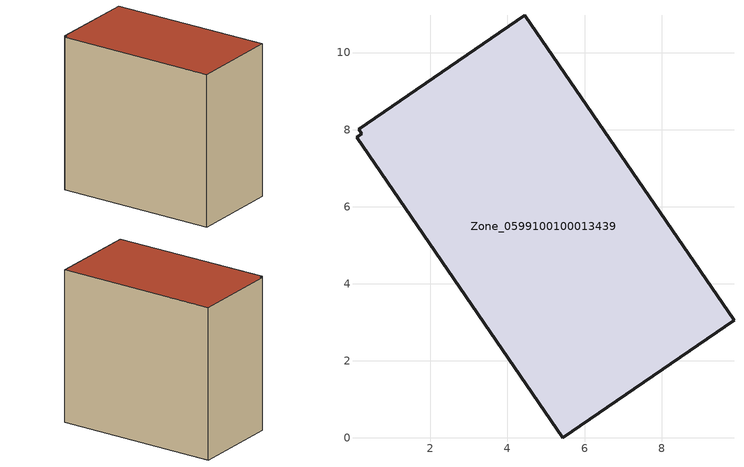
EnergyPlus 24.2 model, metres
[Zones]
Zone_0599100100013439
 floor ground (C_G): 0.22,7.89 0.14,8.01 4.45,10.97 9.88,3.05 5.43,0 0.08,7.8 z0
 wall outside (C_F): 5.43,0 9.88,3.05 4.45,10.97 0.14,8.01 0.22,7.89 0.08,7.8 5.43,0 z0:9.05
 roof outside (C_R): 0.14,8.01 0.22,7.89 0.08,7.8 5.43,0 9.88,3.05 4.45,10.97 z9.05
[BUILDING]
Pand.0599100100013439: North Axis=0; Terrain=City; Loads Convergence Tolerance Value=0.04; Temperature Convergence Tolerance Value=0.4; Solar Distribution=FullExterior; Maximum Number of Warmup Days=25; Minimum Number of Warmup Days=1
[Site:Location]
Rotterdam.The.Hague.AP_ZH_NLD Design_Conditions: Latitude=51.96; Longitude=4.45; Time Zone=1; Elevation=-4.5
[SITE:GROUNDTEMPERATURE:BUILDINGSURFACE]
18, 18, 18, 18, 18, 18, 18, 18, 18, 18, 18, 18
[MATERIAL] Thermal Absorptance=0.9; Solar Absorptance=0.7; Visible Absorptance=0.7
Name | Roughness | Thickness | Conductivity | Density | Specific Heat
G.TI.2015-2018 | MediumSmooth | 0.15 | 0.0428571 | 540 | 1210
F.TI.2015-2018 | Rough | 0.3 | 0.0666667 | 1920 | 840
R.TI.2015-2018 | MediumRough | 0.2 | 0.0333333 | 1500 | 1000
[CONSTRUCTION]
C_G: G.TI.2015-2018
C_F: F.TI.2015-2018
C_R: R.TI.2015-2018
[ZONE]
Zone_0599100100013439: Type=1; Multiplier=1; Ceiling Height=Autocalculate; Volume=Autocalculate; Floor Area=autocalculate; Part of Total Floor Area=Yes
[ZONEINFILTRATION:DESIGNFLOWRATE]
Infil_Zone_0599100100013439: Zone or ZoneList or Space or SpaceList=Zone_0599100100013439; Schedule=AlwaysOn; Design Flow Rate Calculation Method=Flow/Area; Flow Rate per Floor Area=0.0015; Constant Term Coefficient=1; Temperature Term Coefficient=0; Velocity Term Coefficient=0; Velocity Squared Term Coefficient=0
[HVACTEMPLATE:ZONE:IDEALLOADSAIRSYSTEM]
Zone_0599100100013439: Maximum Heating Supply Air Temperature=50; Minimum Cooling Supply Air Temperature=13; Maximum Heating Supply Air Humidity Ratio=0.0156; Minimum Cooling Supply Air Humidity Ratio=0.0077; Heating Limit=NoLimit; Cooling Limit=NoLimit; Dehumidification Control Type=ConstantSensibleHeatRatio; Cooling Sensible Heat Ratio=0.7; Dehumidification Setpoint=60; Humidification Control Type=None; Humidification Setpoint=30; Outdoor Air Method=None; Outdoor Air Flow Rate per Person=0.00944; Outdoor Air Flow Rate per Zone Floor Area=0; Outdoor Air Flow Rate per Zone=0; Demand Controlled Ventilation Type=None; Outdoor Air Economizer Type=NoEconomizer; Heat Recovery Type=None; Sensible Heat Recovery Effectiveness=0.7; Latent Heat Recovery Effectiveness=0.65
[ZONECONTROL:THERMOSTAT]
ThermostatControl_Zone_0599100100013439: Zone or ZoneList=Zone_0599100100013439; Control Type Schedule=DualSetpointControlType; Control 1=Thermostat_Zone_0599100100013439; Temperature Difference Between Cutout And Setpoint=0
[THERMOSTATSETPOINT:DUALSETPOINT]
Thermostat_Zone_0599100100013439: Heating Setpoint Temperature Schedule=HeatingSetpoint_Zone_0599100100013439; Cooling Setpoint Temperature Schedule=CoolingSetpoint_Zone_0599100100013439
[SCHEDULE:COMPACT]
HeatingSetpoint_Zone_0599100100013439: Through: 12/31, For: AllDays, Until: 24:00, 21
CoolingSetpoint_Zone_0599100100013439: Through: 12/31, For: AllDays, Until: 24:00, 24
DualSetpointControlType: Through: 12/31, For: AllDays, Until: 24:00, 4
AlwaysOn: Through: 12/31, For: AllDays, Until: 24:00, 1
